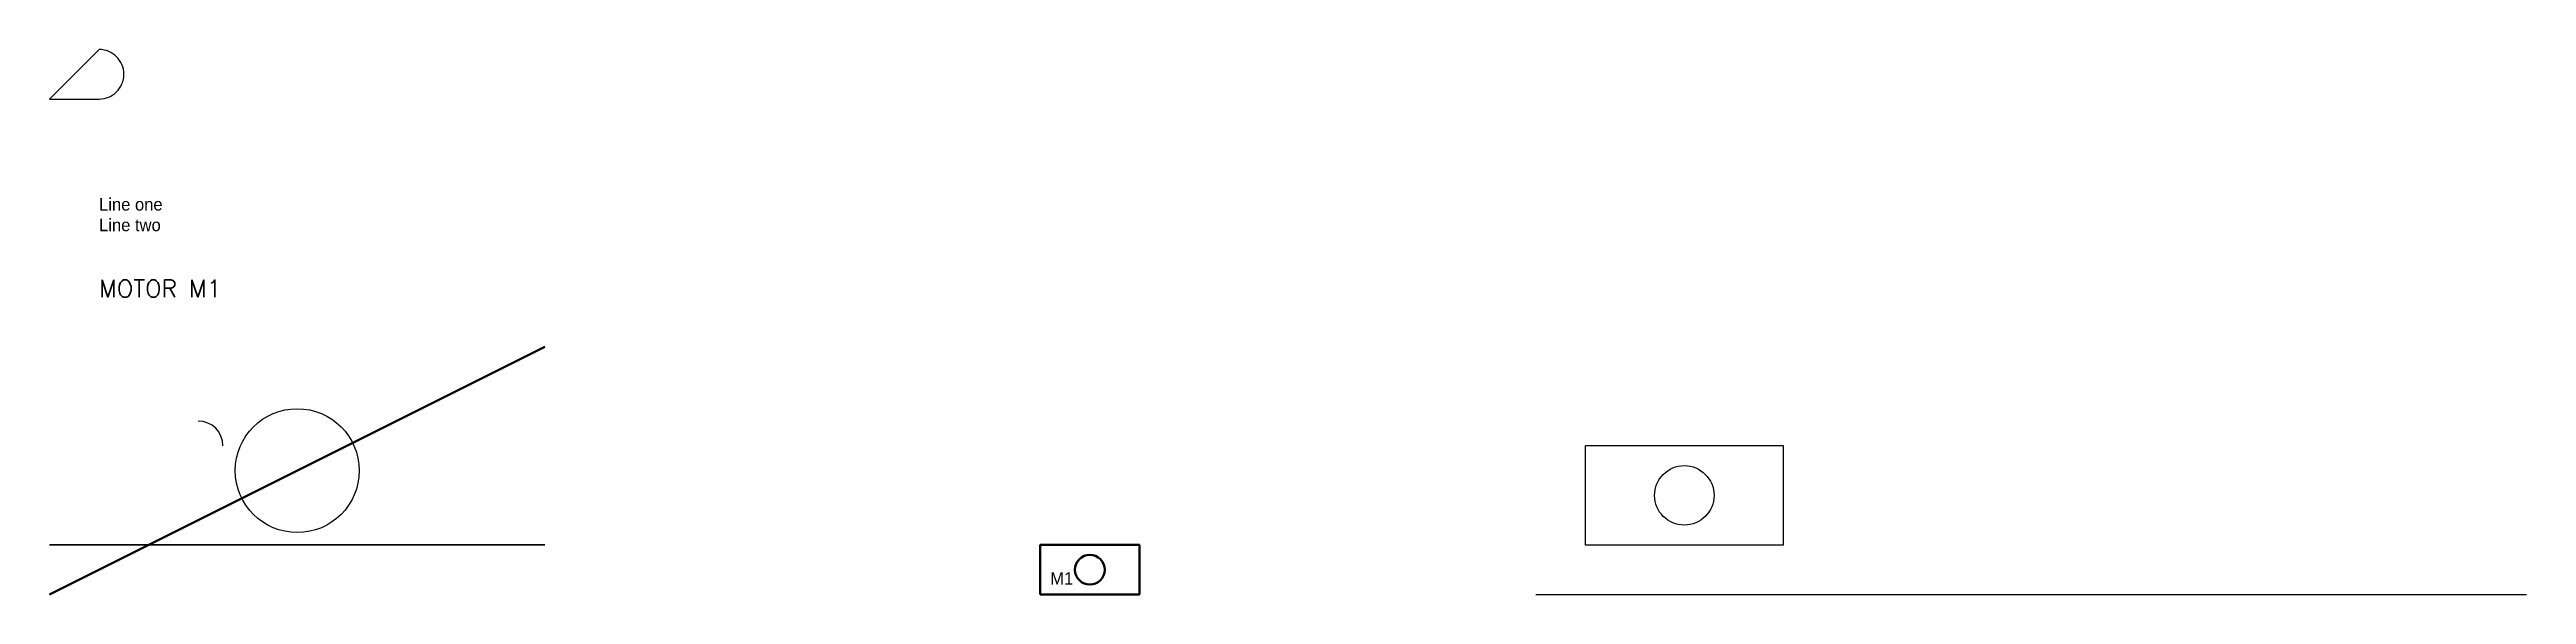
# Model space of a CAD drawing. Header units: millimetres. Extents: x 0 to 500, y 0 to 110.
import ezdxf

# ---------------------------------------------------------------- set-up
doc = ezdxf.new("R2010")
doc.units = ezdxf.units.MM
doc.header["$LTSCALE"] = 2
doc.linetypes.add('BORDER2X', pattern=[22, 12, -3, 4, -3])
doc.layers.add('DASH', color=5, linetype='BORDER2X')
doc.layers.add('TRUE', color=3, linetype='Continuous', true_color=0x336699)
doc.layers.add('WALLS', color=1, linetype='Continuous', lineweight=50)
doc.styles.add('NOTES', font='romans.shx', dxfattribs={"width": 0.8, "oblique": 15})

# ---------------------------------------------------------------- blocks, each defined once
blk = doc.blocks.new('TAGBOX')
at = {"color": 0}
blk.add_lwpolyline([(0, 0), (20, 0), (20, 10), (0, 10)], close=True, dxfattribs=at)
blk.add_circle((10, 5), 3)
blk.add_attdef('TAG', (2, 2), '', height=2.5)
at = {"flags": 1}
blk.add_attdef('DESC', (2, -4), '', height=2, dxfattribs=at)
blk = doc.blocks.new('FRAME')
at = {"color": 2}
blk.add_line((0, 0), (100, 0), dxfattribs=at)
at = {"color": 0}
blk.add_blockref('TAGBOX', (5, 5), dxfattribs=at)

msp = doc.modelspace()

# ---------------------------------------------------------------- linework, layer by layer
at = {"color": 4, "lineweight": 35}
msp.add_line((0, 10), (100, 10), dxfattribs=at)
at = {"color": 1, "true_color": 0xff0000}
msp.add_arc((30, 30), 5, 0, 90, dxfattribs=at)
at = {"layer": 'DASH'}
msp.add_lwpolyline([(0, 100), (10, 100, 1), (10, 110)], format="xyb", close=True, dxfattribs=at)
at = {"layer": 'TRUE'}
msp.add_circle((50, 25), 12.5, dxfattribs=at)
at = {"layer": 'WALLS'}
msp.add_line((0, 0), (100, 50), dxfattribs=at)

# ---------------------------------------------------------------- block references
at = {"layer": 'TRUE', "color": 6, "xscale": 2, "yscale": 2, "zscale": 2}
msp.add_blockref('FRAME', (300, 0), dxfattribs=at)
at = {"layer": 'WALLS'}
ref = msp.add_blockref('TAGBOX', (200, 0), dxfattribs=at)
ref.add_attrib('TAG', 'M1', (202, 2), dxfattribs={"height": 2.5})

# ---------------------------------------------------------------- texts
at = {"insert": (10, 80), "char_height": 2.5, "width": 40, "attachment_point": 1}
msp.add_mtext('Line one\\PLine two', dxfattribs=at)
at = {"layer": 'WALLS', "style": 'NOTES'}
msp.add_text('MOTOR M1', height=3.5, dxfattribs=at).set_placement((10, 60))

doc.saveas('drawing.dxf')
